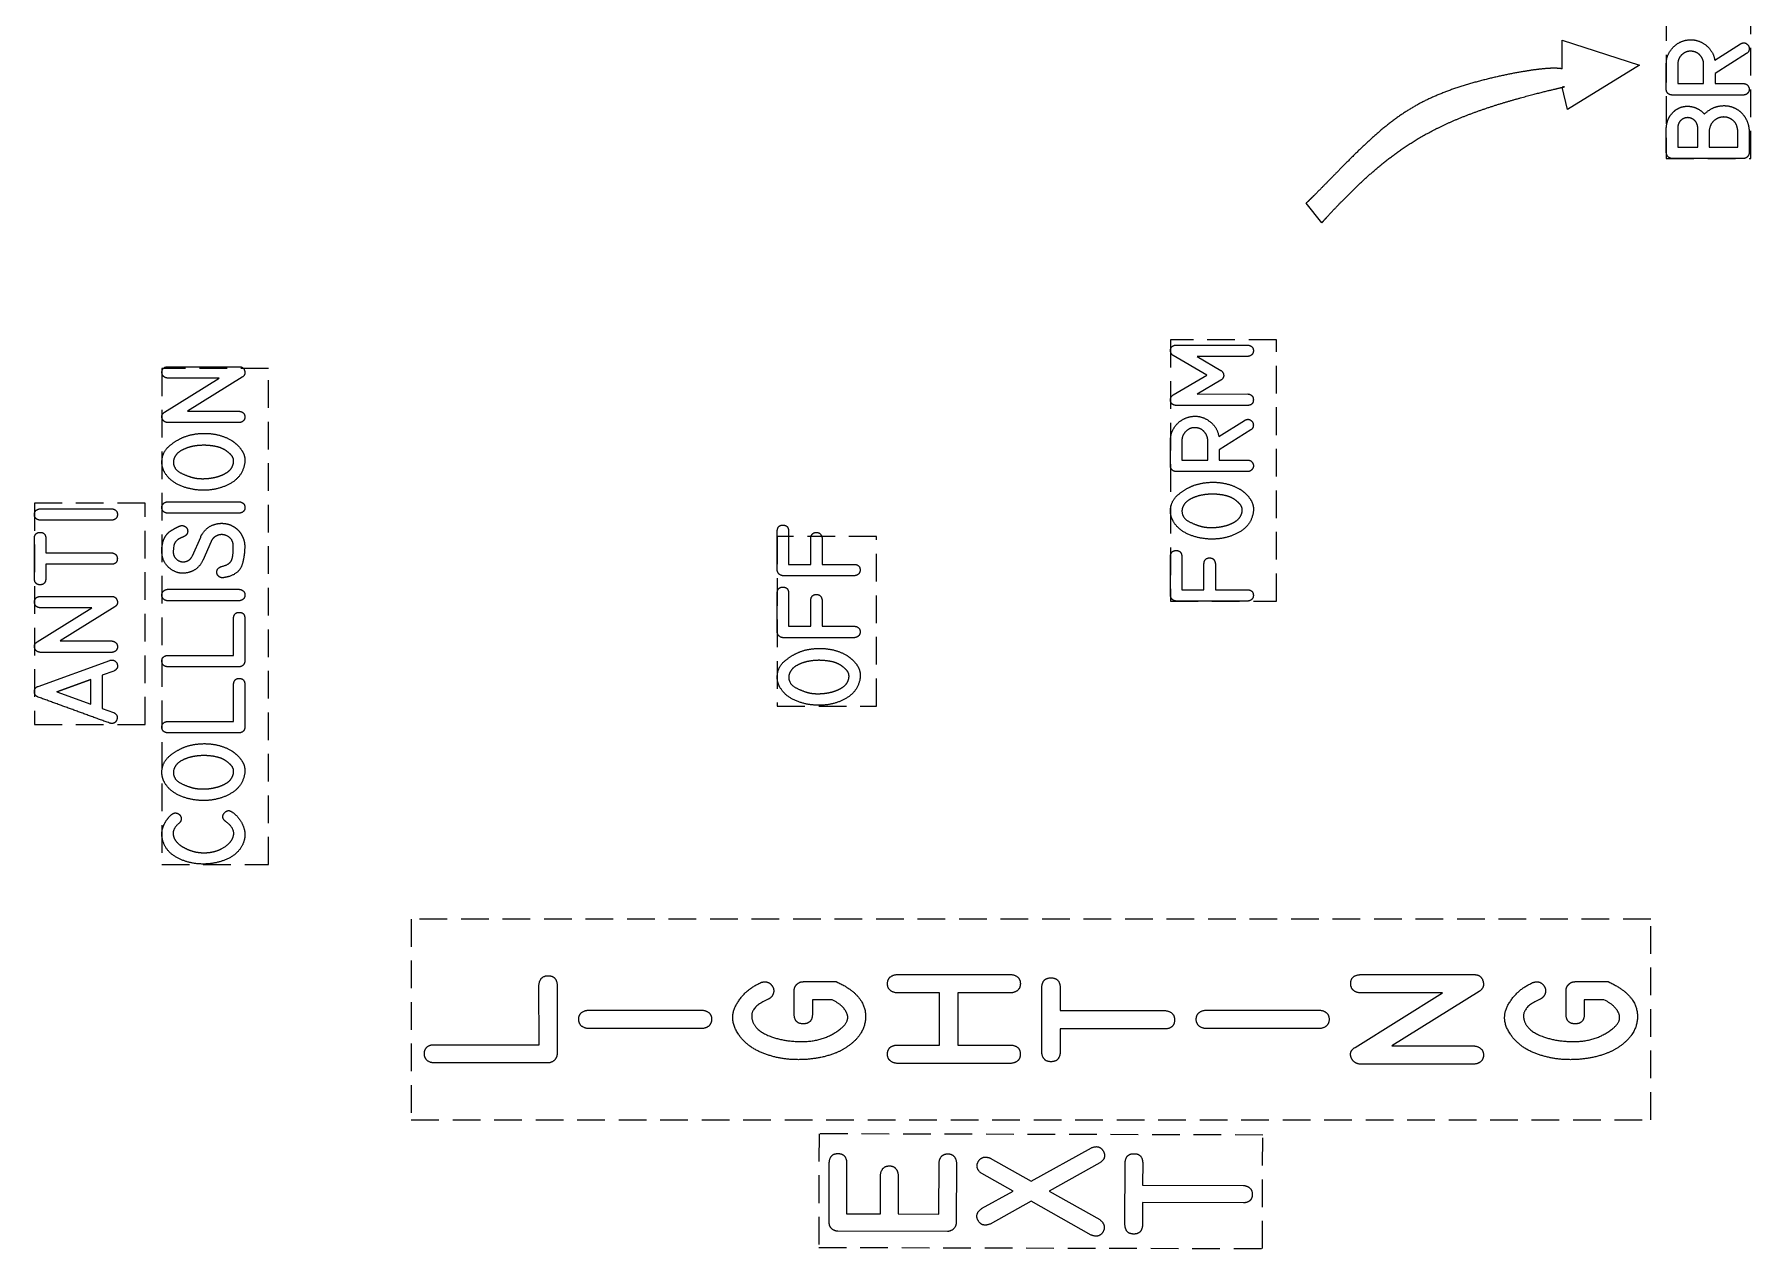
# Model space of a CAD drawing. Header units: millimetres. Extents: x -18.5 to 17.7, y -32.3 to 26.7.
# Drawn here: x -17.81 to 13.21, y -32.28 to -10.34 of the extents above; entities that cross this region are included whole.
import ezdxf

# ---------------------------------------------------------------- set-up
doc = ezdxf.new("R2010")
doc.units = ezdxf.units.MM
doc.linetypes.add('DASHED', pattern=[0.75, 0.5, -0.25])
doc.layers.get('0').update_dxf_attribs({"linetype": 'CONTINUOUS'})

msp = doc.modelspace()

# ---------------------------------------------------------------- linework, layer by layer
at = {"linetype": 'DASHED'}
for p, q in [((11.683, -9.212), (11.683, -12.588)), ((13.208, -12.588), (13.208, -9.212)), ((11.683, -12.588), (13.208, -12.588)), ((4.638, -15.86), (2.721, -15.86)), ((2.721, -15.86), (2.721, -20.581)), ((4.638, -20.581), (4.638, -15.86)), ((-13.578, -16.377), (-15.507, -16.377)), ((-15.507, -16.377), (-15.507, -25.341)), ((-13.578, -25.341), (-13.578, -16.377)), ((-15.811, -18.811), (-17.811, -18.811)), ((-17.811, -18.811), (-17.811, -22.811)), ((-15.811, -22.811), (-15.811, -18.811)), ((-2.59, -19.414), (-4.385, -19.414)), ((-4.385, -19.414), (-4.385, -22.477)), ((-2.59, -22.477), (-2.59, -19.414)), ((2.721, -20.581), (4.638, -20.581)), ((-4.385, -22.477), (-2.59, -22.477)), ((-17.811, -22.811), (-15.811, -22.811)), ((-15.507, -25.341), (-13.578, -25.341)), ((11.402, -26.324), (-11, -26.324)), ((-11, -26.324), (-11, -29.95)), ((11.402, -29.95), (11.402, -26.324)), ((-11, -29.95), (11.402, -29.95)), ((-3.629, -30.203), (-3.634, -32.255)), ((4.39, -30.226), (-3.629, -30.203)), ((4.384, -32.277), (4.39, -30.226)), ((-3.634, -32.255), (4.384, -32.277))]:
    msp.add_line(p, q, dxfattribs=at)
for p, q in [((9.8, -10.969), (9.8, -10.451)), ((9.8, -10.451), (11.2, -10.9)), ((12.558, -10.81), (13.024, -10.516)), ((12.556, -10.796), (12.558, -10.81)), ((13.134, -10.69), (12.564, -11.051)), ((11.2, -10.9), (9.9, -11.7)), ((11.683, -11.338), (11.683, -10.883)), ((11.89, -10.873), (11.89, -11.234)), ((12.358, -11.234), (12.358, -10.883)), ((12.564, -11.051), (12.564, -11.234)), ((9.9, -11.7), (9.8, -11.3)), ((13.079, -11.44), (11.786, -11.44)), ((11.89, -11.234), (12.358, -11.234)), ((12.564, -11.234), (13.079, -11.234)), ((11.683, -12.484), (11.683, -12.029)), ((11.891, -12.029), (11.891, -12.38)), ((12.252, -12.38), (12.252, -12.027)), ((12.458, -12.085), (12.458, -12.38)), ((12.975, -12.38), (12.975, -12.094)), ((13.182, -12.092), (13.182, -12.094)), ((13.182, -12.094), (13.182, -12.484)), ((11.891, -12.38), (12.252, -12.38)), ((12.458, -12.38), (12.975, -12.38)), ((13.081, -12.588), (11.787, -12.588)), ((5.459, -13.746), (5.173, -13.394)), ((2.826, -15.956), (4.118, -15.956)), ((-15.401, -16.347), (-14.108, -16.347)), ((3.377, -16.503), (2.771, -16.147)), ((4.118, -16.162), (3.204, -16.162)), ((3.204, -16.162), (3.634, -16.413)), ((-15.456, -17.168), (-14.468, -16.553)), ((-14.468, -16.553), (-15.401, -16.553)), ((-14.054, -16.536), (-15.04, -17.151)), ((2.771, -16.855), (3.377, -16.503)), ((3.634, -16.591), (3.206, -16.841)), ((4.118, -17.047), (2.826, -17.047)), ((3.206, -16.841), (4.118, -16.84)), ((-14.108, -17.358), (-15.401, -17.358)), ((-15.04, -17.151), (-14.108, -17.151)), ((3.597, -17.61), (4.062, -17.316)), ((2.928, -17.673), (2.928, -18.034)), ((3.594, -17.596), (3.597, -17.61)), ((4.173, -17.49), (3.602, -17.851)), ((2.722, -18.138), (2.722, -17.684)), ((3.397, -18.034), (3.397, -17.684)), ((3.602, -17.851), (3.602, -18.034)), ((4.118, -18.241), (2.824, -18.241)), ((2.928, -18.034), (3.397, -18.034)), ((3.602, -18.034), (4.118, -18.034)), ((-17.706, -18.913), (-16.412, -18.913)), ((-15.402, -18.787), (-14.108, -18.787)), ((-16.412, -19.121), (-17.706, -19.121)), ((-14.108, -18.995), (-15.402, -18.995)), ((-17.81, -20.184), (-17.81, -19.441)), ((-17.604, -19.441), (-17.604, -19.709)), ((-14.954, -19.762), (-14.805, -19.424)), ((-14.805, -19.424), (-14.8, -19.412)), ((-14.8, -19.412), (-14.793, -19.399)), ((-14.793, -19.399), (-14.787, -19.387)), ((-14.617, -19.506), (-14.766, -19.845)), ((-4.385, -20.019), (-4.385, -19.31)), ((-4.179, -19.312), (-4.179, -19.917)), ((-3.779, -19.917), (-3.779, -19.445)), ((-3.573, -19.445), (-3.573, -19.917)), ((-17.604, -19.709), (-16.413, -19.709)), ((-15.506, -19.686), (-15.504, -19.605)), ((-15.299, -19.626), (-15.301, -19.693)), ((-15.291, -19.578), (-15.299, -19.626)), ((-14.962, -19.779), (-14.958, -19.771)), ((-14.958, -19.771), (-14.954, -19.762)), ((-14.766, -19.845), (-14.771, -19.856)), ((2.722, -20.477), (2.722, -19.768)), ((2.927, -19.77), (2.927, -20.375)), ((-16.413, -19.916), (-17.604, -19.916)), ((-17.604, -19.916), (-17.604, -20.184)), ((-14.439, -19.96), (-14.432, -19.957)), ((-2.99, -20.123), (-4.281, -20.123)), ((-4.179, -19.917), (-3.779, -19.917)), ((-3.573, -19.917), (-2.99, -19.917)), ((3.328, -20.375), (3.328, -19.903)), ((3.534, -19.903), (3.534, -20.375)), ((-15.402, -20.368), (-14.108, -20.368)), ((-4.385, -21.138), (-4.385, -20.429)), ((-4.179, -20.431), (-4.179, -21.036)), ((2.927, -20.375), (3.328, -20.375)), ((3.534, -20.375), (4.117, -20.375)), ((-17.76, -21.318), (-16.772, -20.703)), ((-17.705, -20.497), (-16.412, -20.497)), ((-16.772, -20.703), (-17.705, -20.703)), ((-16.358, -20.686), (-17.344, -21.301)), ((-14.108, -20.576), (-15.402, -20.576)), ((-3.779, -21.036), (-3.779, -20.564)), ((-3.573, -20.564), (-3.573, -21.036)), ((4.117, -20.581), (2.826, -20.581)), ((-14.211, -21.563), (-14.211, -20.887)), ((-14.006, -20.888), (-14.006, -21.665)), ((-4.179, -21.036), (-3.779, -21.036)), ((-3.573, -21.036), (-2.99, -21.036)), ((-17.344, -21.301), (-16.412, -21.301)), ((-2.99, -21.242), (-4.281, -21.242)), ((-17.743, -22.121), (-16.449, -21.652)), ((-16.412, -21.508), (-17.705, -21.508)), ((-15.402, -21.563), (-14.211, -21.563)), ((-16.792, -21.996), (-17.407, -22.219)), ((-17.407, -22.219), (-16.792, -21.996)), ((-16.792, -22.443), (-16.792, -21.996)), ((-16.377, -21.846), (-16.586, -21.921)), ((-16.586, -21.921), (-16.586, -22.518)), ((-14.108, -21.769), (-15.402, -21.769)), ((-17.407, -22.219), (-16.792, -22.443)), ((-14.211, -22.756), (-14.211, -22.08)), ((-14.006, -22.081), (-14.006, -22.859)), ((-16.586, -22.518), (-16.382, -22.591)), ((-15.402, -22.756), (-14.211, -22.756)), ((-14.108, -22.963), (-15.402, -22.963)), ((-14.241, -24.388), (-14.232, -24.394)), ((-8.69, -28.593), (-8.691, -27.512)), ((-8.363, -27.513), (-8.363, -28.757)), ((-4.735, -27.498), (-4.717, -27.488)), ((-4.717, -27.488), (-4.7, -27.481)), ((-4.7, -27.481), (-4.683, -27.472)), ((-3.914, -27.455), (-3.32, -27.455)), ((-3.32, -27.455), (-3.29, -27.47)), ((-3.29, -27.47), (-3.271, -27.478)), ((-3.271, -27.478), (-3.254, -27.486)), ((-3.254, -27.486), (-3.236, -27.495)), ((-3.236, -27.495), (-3.218, -27.505)), ((-3.218, -27.505), (-3.201, -27.513)), ((-3.201, -27.513), (-3.183, -27.522)), ((-3.183, -27.522), (-3.166, -27.533)), ((-2.226, -27.325), (-0.156, -27.325)), ((0.397, -28.737), (0.397, -27.549)), ((0.728, -27.549), (0.728, -27.977)), ((6.146, -27.328), (8.215, -27.328)), ((9.215, -27.498), (9.234, -27.488)), ((9.234, -27.488), (9.25, -27.481)), ((9.25, -27.481), (9.268, -27.472)), ((10.036, -27.455), (10.63, -27.455)), ((10.63, -27.455), (10.66, -27.47)), ((10.66, -27.47), (10.679, -27.478)), ((10.679, -27.478), (10.697, -27.486)), ((10.697, -27.486), (10.714, -27.495)), ((10.714, -27.495), (10.732, -27.505)), ((10.732, -27.505), (10.749, -27.513)), ((10.749, -27.513), (10.767, -27.522)), ((10.767, -27.522), (10.784, -27.533)), ((-4.079, -28.053), (-4.079, -27.621)), ((-3.393, -27.785), (-3.75, -27.785)), ((-3.75, -27.785), (-3.75, -28.063)), ((-3.367, -27.798), (-3.393, -27.785)), ((-1.452, -27.658), (-2.226, -27.658)), ((-1.452, -28.601), (-1.452, -27.658)), ((-0.156, -27.658), (-1.12, -27.658)), ((-1.12, -27.658), (-1.12, -28.601)), ((6.058, -28.643), (7.638, -27.659)), ((7.638, -27.659), (6.146, -27.659)), ((8.301, -27.632), (6.724, -28.616)), ((9.871, -28.053), (9.871, -27.621)), ((10.557, -27.785), (10.2, -27.785)), ((10.2, -27.785), (10.2, -28.063)), ((10.583, -27.798), (10.557, -27.785)), ((-7.806, -27.969), (-5.736, -27.969)), ((-4.079, -28.063), (-4.079, -28.053)), ((-4.077, -28.074), (-4.079, -28.063)), ((-3.75, -28.063), (-3.751, -28.074)), ((0.728, -27.977), (2.632, -27.977)), ((3.354, -27.969), (5.425, -27.969)), ((9.871, -28.063), (9.871, -28.053)), ((9.873, -28.074), (9.871, -28.063)), ((10.2, -28.063), (10.199, -28.074)), ((-5.736, -28.302), (-7.806, -28.302)), ((2.632, -28.308), (0.728, -28.308)), ((0.728, -28.308), (0.728, -28.737)), ((5.425, -28.302), (3.354, -28.302)), ((-10.597, -28.593), (-8.69, -28.593)), ((-2.226, -28.601), (-1.452, -28.601)), ((-1.12, -28.601), (-0.156, -28.601)), ((6.724, -28.616), (8.215, -28.616)), ((-8.526, -28.924), (-10.597, -28.924)), ((-0.156, -28.931), (-2.226, -28.931)), ((8.215, -28.946), (6.146, -28.946)), ((-0.534, -30.643), (0.205, -31.058)), ((0.205, -31.058), (1.294, -30.455)), ((-3.447, -31.804), (-3.444, -30.717)), ((-3.131, -30.718), (-3.134, -31.649)), ((-2.52, -31.65), (-2.518, -30.941)), ((-2.199, -30.942), (-2.201, -31.651)), ((-1.463, -31.653), (-1.461, -30.723)), ((-1.145, -30.724), (-1.148, -31.81)), ((-0.12, -31.24), (-0.69, -30.92)), ((1.445, -30.73), (0.528, -31.242)), ((1.9, -31.856), (1.903, -30.717)), ((2.22, -30.718), (2.219, -31.129)), ((-0.692, -31.555), (-0.12, -31.24)), ((0.528, -31.242), (1.443, -31.753)), ((2.219, -31.129), (4.044, -31.134)), ((0.204, -31.421), (-0.539, -31.833)), ((1.289, -32.031), (0.204, -31.421)), ((2.218, -31.445), (2.217, -31.857)), ((4.043, -31.451), (2.218, -31.445)), ((-3.134, -31.649), (-2.52, -31.65)), ((-2.201, -31.651), (-1.463, -31.653)), ((-1.308, -31.969), (-3.291, -31.964))]:
    msp.add_line(p, q)
for points, degree in [([(11.788, -10.599), (11.892, -10.478), (12.052, -10.448)], 2), ([(12.052, -10.448), (12.224, -10.418), (12.374, -10.521)], 2), ([(12.374, -10.521), (12.524, -10.625), (12.556, -10.796)], 2), ([(13.024, -10.516), (13.106, -10.469), (13.163, -10.542)], 2), ([(13.163, -10.542), (13.188, -10.577), (13.18, -10.623)], 2), ([(11.683, -10.883), (11.683, -10.719), (11.788, -10.599)], 2), ([(11.99, -10.691), (11.899, -10.757), (11.89, -10.873)], 2), ([(12.194, -10.66), (12.081, -10.626), (11.99, -10.691)], 2), ([(12.313, -10.745), (12.267, -10.682), (12.194, -10.66)], 2), ([(12.358, -10.883), (12.358, -10.809), (12.313, -10.745)], 2), ([(13.18, -10.623), (13.171, -10.669), (13.134, -10.69)], 2), ([(9.8, -10.969), (9.785, -10.965), (9.751, -10.96), (9.69, -10.955), (9.589, -10.955), (9.431, -10.968), (9.241, -10.992), (9.024, -11.028), (8.785, -11.074), (8.531, -11.13), (8.271, -11.196), (8.013, -11.27), (7.763, -11.354), (7.525, -11.447), (7.299, -11.551), (7.084, -11.669), (6.878, -11.802), (6.677, -11.95), (6.48, -12.112), (6.288, -12.285), (6.101, -12.463), (5.923, -12.64), (5.756, -12.809), (5.603, -12.966), (5.467, -13.104), (5.349, -13.224), (5.27, -13.302), (5.218, -13.352), (5.187, -13.381), (5.173, -13.394)], 5), ([(5.459, -13.746), (5.494, -13.707), (5.563, -13.63), (5.67, -13.514), (5.815, -13.362), (6.002, -13.174), (6.196, -12.989), (6.398, -12.808), (6.612, -12.63), (6.84, -12.457), (7.087, -12.291), (7.357, -12.132), (7.651, -11.983), (7.968, -11.845), (8.303, -11.719), (8.643, -11.607), (8.972, -11.511), (9.271, -11.43), (9.523, -11.367), (9.712, -11.322), (9.827, -11.295), (9.856, -11.288), (9.842, -11.291), (9.817, -11.296), (9.8, -11.3)], 5), ([(11.713, -11.411), (11.683, -11.381), (11.683, -11.338)], 2), ([(11.786, -11.44), (11.743, -11.44), (11.713, -11.411)], 2), ([(13.079, -11.234), (13.143, -11.234), (13.171, -11.292)], 2), ([(13.16, -11.4), (13.13, -11.44), (13.079, -11.44)], 2), ([(13.171, -11.292), (13.199, -11.35), (13.16, -11.4)], 2), ([(11.767, -11.795), (11.84, -11.7), (11.942, -11.664)], 2), ([(11.942, -11.664), (12.044, -11.627), (12.159, -11.654)], 2), ([(12.159, -11.654), (12.275, -11.68), (12.371, -11.783)], 2), ([(12.371, -11.783), (12.49, -11.67), (12.628, -11.642)], 2), ([(12.628, -11.642), (12.765, -11.615), (12.885, -11.66)], 2), ([(12.885, -11.66), (13.005, -11.705), (13.088, -11.816)], 2), ([(11.683, -12.029), (11.695, -11.89), (11.767, -11.795)], 2), ([(11.949, -11.895), (11.896, -11.94), (11.891, -12.029)], 2), ([(12.066, -11.849), (12.002, -11.85), (11.949, -11.895)], 2), ([(12.186, -11.892), (12.13, -11.847), (12.066, -11.849)], 2), ([(12.252, -12.027), (12.242, -11.936), (12.186, -11.892)], 2), ([(12.555, -11.896), (12.475, -11.957), (12.458, -12.085)], 2), ([(12.727, -11.837), (12.636, -11.834), (12.555, -11.896)], 2), ([(12.895, -11.905), (12.819, -11.839), (12.727, -11.837)], 2), ([(12.975, -12.094), (12.97, -11.97), (12.895, -11.905)], 2), ([(13.088, -11.816), (13.171, -11.927), (13.182, -12.092)], 2), ([(11.787, -12.588), (11.696, -12.575), (11.683, -12.484)], 2), ([(13.182, -12.484), (13.17, -12.574), (13.081, -12.588)], 2), ([(2.771, -16.147), (2.709, -16.096), (2.725, -16.029)], 2), ([(2.725, -16.029), (2.742, -15.962), (2.826, -15.956)], 2), ([(4.118, -15.956), (4.221, -15.972), (4.221, -16.059)], 2), ([(4.221, -16.059), (4.22, -16.147), (4.118, -16.162)], 2), ([(-15.505, -16.447), (-15.503, -16.354), (-15.401, -16.347)], 2), ([(-14.108, -16.347), (-14.031, -16.347), (-14.01, -16.421)], 2), ([(-14.01, -16.421), (-13.99, -16.496), (-14.054, -16.536)], 2), ([(3.634, -16.413), (3.682, -16.454), (3.684, -16.503)], 2), ([(-15.401, -16.553), (-15.506, -16.539), (-15.505, -16.447)], 2), ([(3.684, -16.503), (3.687, -16.552), (3.634, -16.591)], 2), ([(2.725, -16.973), (2.709, -16.905), (2.771, -16.855)], 2), ([(2.826, -17.047), (2.741, -17.042), (2.725, -16.973)], 2), ([(4.118, -16.84), (4.22, -16.852), (4.22, -16.946)], 2), ([(4.22, -16.946), (4.22, -17.04), (4.118, -17.047)], 2), ([(-15.501, -17.28), (-15.525, -17.213), (-15.456, -17.168)], 2), ([(-15.401, -17.358), (-15.477, -17.347), (-15.501, -17.28)], 2), ([(-14.108, -17.151), (-14.006, -17.168), (-14.006, -17.255)], 2), ([(-14.006, -17.255), (-14.006, -17.342), (-14.108, -17.358)], 2), ([(2.826, -17.399), (2.93, -17.278), (3.091, -17.249)], 2), ([(3.091, -17.249), (3.263, -17.218), (3.412, -17.322)], 2), ([(3.412, -17.322), (3.562, -17.425), (3.594, -17.596)], 2), ([(4.062, -17.316), (4.145, -17.269), (4.201, -17.342)], 2), ([(4.201, -17.342), (4.226, -17.378), (4.218, -17.423)], 2), ([(-15.371, -17.779), (-15.235, -17.665), (-15.075, -17.605)], 2), ([(-15.075, -17.605), (-14.872, -17.538), (-14.654, -17.554)], 2), ([(-14.654, -17.554), (-14.436, -17.571), (-14.256, -17.674)], 2), ([(-14.256, -17.674), (-14.144, -17.739), (-14.066, -17.852)], 2), ([(2.722, -17.684), (2.722, -17.52), (2.826, -17.399)], 2), ([(3.029, -17.492), (2.938, -17.558), (2.928, -17.673)], 2), ([(3.233, -17.46), (3.12, -17.426), (3.029, -17.492)], 2), ([(3.351, -17.546), (3.306, -17.482), (3.233, -17.46)], 2), ([(3.397, -17.684), (3.397, -17.609), (3.351, -17.546)], 2), ([(4.218, -17.423), (4.21, -17.469), (4.173, -17.49)], 2), ([(-15.506, -18.073), (-15.506, -17.893), (-15.371, -17.779)], 2), ([(-15.155, -17.861), (-15.264, -17.922), (-15.294, -18.034)], 2), ([(-14.909, -17.779), (-15.045, -17.8), (-15.155, -17.861)], 2), ([(-14.635, -17.773), (-14.772, -17.758), (-14.909, -17.779)], 2), ([(-14.414, -17.826), (-14.498, -17.787), (-14.635, -17.773)], 2), ([(-14.259, -17.938), (-14.332, -17.864), (-14.414, -17.826)], 2), ([(-14.219, -18.115), (-14.186, -18.012), (-14.259, -17.938)], 2), ([(-14.066, -17.852), (-13.987, -17.965), (-14.011, -18.101)], 2), ([(-15.457, -18.254), (-15.506, -18.168), (-15.506, -18.073)], 2), ([(-15.131, -18.512), (-15.355, -18.431), (-15.457, -18.254)], 2), ([(-15.294, -18.034), (-15.298, -18.048), (-15.298, -18.067)], 2), ([(-15.298, -18.067), (-15.298, -18.202), (-15.154, -18.271)], 2), ([(-15.154, -18.271), (-15.009, -18.34), (-14.906, -18.359)], 2), ([(-14.516, -18.338), (-14.412, -18.311), (-14.329, -18.257)], 2), ([(-14.329, -18.257), (-14.246, -18.203), (-14.219, -18.115)], 2), ([(-14.011, -18.101), (-14.05, -18.323), (-14.242, -18.441)], 2), ([(2.752, -18.211), (2.722, -18.181), (2.722, -18.138)], 2), ([(2.824, -18.241), (2.782, -18.241), (2.752, -18.211)], 2), ([(4.118, -18.034), (4.181, -18.034), (4.21, -18.092)], 2), ([(4.199, -18.2), (4.169, -18.241), (4.118, -18.241)], 2), ([(4.21, -18.092), (4.238, -18.15), (4.199, -18.2)], 2), ([(-14.671, -18.576), (-14.907, -18.593), (-15.131, -18.512)], 2), ([(-14.906, -18.359), (-14.831, -18.373), (-14.725, -18.369)], 2), ([(-14.725, -18.369), (-14.619, -18.365), (-14.516, -18.338)], 2), ([(-14.242, -18.441), (-14.435, -18.558), (-14.671, -18.576)], 2), ([(2.858, -18.662), (2.993, -18.547), (3.153, -18.488)], 2), ([(3.153, -18.488), (3.356, -18.421), (3.574, -18.437)], 2), ([(3.574, -18.437), (3.792, -18.454), (3.972, -18.557)], 2), ([(3.972, -18.557), (4.084, -18.622), (4.162, -18.735)], 2), ([(-17.81, -19.018), (-17.81, -18.929), (-17.706, -18.913)], 2), ([(-16.412, -18.913), (-16.309, -18.929), (-16.309, -19.018)], 2), ([(-15.506, -18.891), (-15.506, -18.803), (-15.402, -18.787)], 2), ([(-15.402, -18.995), (-15.506, -18.979), (-15.506, -18.891)], 2), ([(-14.108, -18.787), (-14.005, -18.803), (-14.005, -18.891)], 2), ([(-14.005, -18.891), (-14.006, -18.979), (-14.108, -18.995)], 2), ([(2.722, -18.956), (2.722, -18.776), (2.858, -18.662)], 2), ([(2.934, -18.916), (2.93, -18.931), (2.93, -18.95)], 2), ([(3.073, -18.744), (2.964, -18.804), (2.934, -18.916)], 2), ([(3.319, -18.662), (3.183, -18.683), (3.073, -18.744)], 2), ([(3.593, -18.655), (3.456, -18.641), (3.319, -18.662)], 2), ([(3.814, -18.708), (3.73, -18.67), (3.593, -18.655)], 2), ([(3.969, -18.821), (3.896, -18.746), (3.814, -18.708)], 2), ([(4.009, -18.998), (4.042, -18.895), (3.969, -18.821)], 2), ([(4.162, -18.735), (4.241, -18.848), (4.217, -18.984)], 2), ([(-17.706, -19.121), (-17.809, -19.106), (-17.81, -19.018)], 2), ([(-16.309, -19.018), (-16.309, -19.106), (-16.412, -19.121)], 2), ([(-15.348, -19.314), (-15.272, -19.265), (-15.184, -19.225)], 2), ([(-15.184, -19.225), (-15.176, -19.222), (-15.165, -19.219)], 2), ([(-15.165, -19.219), (-15.129, -19.211), (-15.1, -19.226)], 2), ([(-15.1, -19.226), (-15.082, -19.235), (-15.072, -19.244)], 2), ([(-14.773, -19.364), (-14.678, -19.219), (-14.509, -19.184)], 2), ([(-14.509, -19.184), (-14.443, -19.171), (-14.374, -19.179)], 2), ([(-14.374, -19.179), (-14.274, -19.19), (-14.19, -19.248)], 2), ([(-4.385, -19.31), (-4.377, -19.208), (-4.281, -19.208)], 2), ([(-4.281, -19.208), (-4.186, -19.208), (-4.179, -19.312)], 2), ([(2.771, -19.137), (2.722, -19.05), (2.722, -18.956)], 2), ([(3.097, -19.395), (2.873, -19.314), (2.771, -19.137)], 2), ([(2.93, -18.95), (2.93, -19.085), (3.075, -19.154)], 2), ([(3.075, -19.154), (3.22, -19.223), (3.322, -19.241)], 2), ([(3.503, -19.252), (3.609, -19.248), (3.713, -19.221)], 2), ([(3.713, -19.221), (3.816, -19.194), (3.899, -19.14)], 2), ([(3.899, -19.14), (3.982, -19.085), (4.009, -18.998)], 2), ([(4.217, -18.984), (4.179, -19.205), (3.986, -19.323)], 2), ([(-17.81, -19.441), (-17.802, -19.34), (-17.707, -19.34)], 2), ([(-17.707, -19.34), (-17.611, -19.339), (-17.604, -19.441)], 2), ([(-15.504, -19.605), (-15.497, -19.566), (-15.49, -19.529)], 2), ([(-15.49, -19.529), (-15.483, -19.493), (-15.466, -19.455)], 2), ([(-15.466, -19.455), (-15.423, -19.363), (-15.348, -19.314)], 2), ([(-15.262, -19.514), (-15.274, -19.53), (-15.279, -19.545)], 2), ([(-15.188, -19.453), (-15.233, -19.475), (-15.262, -19.514)], 2), ([(-15.102, -19.413), (-15.144, -19.432), (-15.188, -19.453)], 2), ([(-15.043, -19.343), (-15.053, -19.389), (-15.102, -19.413)], 2), ([(-15.072, -19.244), (-15.063, -19.254), (-15.059, -19.26)], 2), ([(-15.059, -19.26), (-15.032, -19.298), (-15.043, -19.343)], 2), ([(-14.787, -19.387), (-14.783, -19.382), (-14.78, -19.376)], 2), ([(-14.78, -19.376), (-14.777, -19.37), (-14.773, -19.364)], 2), ([(-14.583, -19.451), (-14.601, -19.472), (-14.617, -19.506)], 2), ([(-14.475, -19.387), (-14.539, -19.403), (-14.583, -19.451)], 2), ([(-14.35, -19.394), (-14.41, -19.371), (-14.475, -19.387)], 2), ([(-14.215, -19.591), (-14.215, -19.448), (-14.35, -19.394)], 2), ([(-14.19, -19.248), (-14.105, -19.307), (-14.059, -19.394)], 2), ([(-14.059, -19.394), (-14.009, -19.489), (-14.009, -19.59)], 2), ([(-3.779, -19.445), (-3.771, -19.344), (-3.68, -19.342)], 2), ([(-3.68, -19.342), (-3.588, -19.341), (-3.573, -19.445)], 2), ([(3.557, -19.458), (3.321, -19.476), (3.097, -19.395)], 2), ([(3.322, -19.241), (3.397, -19.255), (3.503, -19.252)], 2), ([(3.986, -19.323), (3.793, -19.441), (3.557, -19.458)], 2), ([(-16.413, -19.709), (-16.309, -19.726), (-16.311, -19.817)], 2), ([(-16.311, -19.817), (-16.312, -19.908), (-16.413, -19.916)], 2), ([(-15.357, -19.994), (-15.506, -19.877), (-15.506, -19.686)], 2), ([(-15.301, -19.693), (-15.3, -19.791), (-15.216, -19.843)], 2), ([(-15.279, -19.545), (-15.285, -19.56), (-15.291, -19.578)], 2), ([(-15.216, -19.843), (-15.163, -19.878), (-15.097, -19.87)], 2), ([(-15.097, -19.87), (-15.016, -19.859), (-14.971, -19.793)], 2), ([(-14.971, -19.793), (-14.969, -19.791), (-14.966, -19.787)], 2), ([(-14.966, -19.787), (-14.964, -19.783), (-14.962, -19.779)], 2), ([(-14.432, -19.957), (-14.274, -19.922), (-14.243, -19.835)], 2), ([(-14.243, -19.835), (-14.212, -19.747), (-14.215, -19.591)], 2), ([(-14.009, -19.59), (-14.009, -19.76), (-14.053, -19.914)], 2), ([(2.722, -19.768), (2.73, -19.667), (2.825, -19.667)], 2), ([(2.825, -19.667), (2.921, -19.667), (2.927, -19.77)], 2), ([(3.328, -19.903), (3.335, -19.802), (3.427, -19.801)], 2), ([(3.427, -19.801), (3.518, -19.799), (3.534, -19.903)], 2), ([(-15.021, -20.063), (-15.208, -20.112), (-15.357, -19.994)], 2), ([(-14.771, -19.856), (-14.859, -20.023), (-15.021, -20.063)], 2), ([(-14.48, -20.132), (-14.52, -20.095), (-14.511, -20.04)], 2), ([(-14.511, -20.04), (-14.499, -19.982), (-14.439, -19.96)], 2), ([(-14.387, -20.158), (-14.44, -20.169), (-14.48, -20.132)], 2), ([(-14.336, -20.148), (-14.361, -20.152), (-14.387, -20.158)], 2), ([(-14.286, -20.135), (-14.31, -20.143), (-14.336, -20.148)], 2), ([(-14.053, -19.914), (-14.096, -20.069), (-14.286, -20.135)], 2), ([(-4.281, -20.123), (-4.378, -20.109), (-4.385, -20.019)], 2), ([(-2.99, -19.917), (-2.889, -19.924), (-2.887, -20.016)], 2), ([(-2.887, -20.016), (-2.886, -20.108), (-2.99, -20.123)], 2), ([(-17.707, -20.286), (-17.801, -20.286), (-17.81, -20.184)], 2), ([(-17.604, -20.184), (-17.612, -20.287), (-17.707, -20.286)], 2), ([(-15.506, -20.472), (-15.506, -20.384), (-15.402, -20.368)], 2), ([(-15.402, -20.576), (-15.506, -20.561), (-15.506, -20.472)], 2), ([(-14.108, -20.368), (-14.005, -20.384), (-14.005, -20.472)], 2), ([(-14.005, -20.472), (-14.006, -20.561), (-14.108, -20.576)], 2), ([(-4.385, -20.429), (-4.377, -20.328), (-4.281, -20.328)], 2), ([(-4.281, -20.328), (-4.186, -20.328), (-4.179, -20.431)], 2), ([(-3.779, -20.564), (-3.771, -20.463), (-3.68, -20.462)], 2), ([(-3.68, -20.462), (-3.588, -20.46), (-3.573, -20.564)], 2), ([(4.117, -20.375), (4.218, -20.383), (4.22, -20.475)], 2), ([(-17.808, -20.597), (-17.807, -20.504), (-17.705, -20.497)], 2), ([(-17.705, -20.703), (-17.809, -20.689), (-17.808, -20.597)], 2), ([(-16.412, -20.497), (-16.335, -20.497), (-16.314, -20.571)], 2), ([(-16.314, -20.571), (-16.293, -20.645), (-16.358, -20.686)], 2), ([(2.826, -20.581), (2.729, -20.568), (2.722, -20.477)], 2), ([(4.22, -20.475), (4.221, -20.566), (4.117, -20.581)], 2), ([(-14.211, -20.887), (-14.2, -20.783), (-14.106, -20.784)], 2), ([(-14.106, -20.784), (-14.013, -20.785), (-14.006, -20.888)], 2), ([(-2.99, -21.036), (-2.889, -21.044), (-2.887, -21.135)], 2), ([(-17.805, -21.43), (-17.829, -21.363), (-17.76, -21.318)], 2), ([(-16.412, -21.301), (-16.309, -21.317), (-16.309, -21.405)], 2), ([(-4.281, -21.242), (-4.378, -21.229), (-4.385, -21.138)], 2), ([(-2.887, -21.135), (-2.886, -21.227), (-2.99, -21.242)], 2), ([(-17.705, -21.508), (-17.781, -21.497), (-17.805, -21.43)], 2), ([(-16.449, -21.652), (-16.345, -21.63), (-16.315, -21.715)], 2), ([(-16.309, -21.405), (-16.309, -21.492), (-16.412, -21.508)], 2), ([(-15.506, -21.662), (-15.504, -21.571), (-15.402, -21.563)], 2), ([(-15.402, -21.769), (-15.508, -21.754), (-15.506, -21.662)], 2), ([(-14.006, -21.665), (-14.012, -21.755), (-14.108, -21.769)], 2), ([(-4.385, -21.957), (-4.385, -21.777), (-4.249, -21.663)], 2), ([(-4.249, -21.663), (-4.113, -21.549), (-3.954, -21.489)], 2), ([(-3.787, -21.663), (-3.924, -21.684), (-4.033, -21.745)], 2), ([(-3.954, -21.489), (-3.751, -21.422), (-3.533, -21.439)], 2), ([(-3.514, -21.657), (-3.651, -21.642), (-3.787, -21.663)], 2), ([(-3.533, -21.439), (-3.315, -21.455), (-3.135, -21.558)], 2), ([(-3.293, -21.71), (-3.377, -21.671), (-3.514, -21.657)], 2), ([(-3.138, -21.822), (-3.211, -21.748), (-3.293, -21.71)], 2), ([(-3.135, -21.558), (-3.023, -21.623), (-2.944, -21.736)], 2), ([(-16.315, -21.715), (-16.285, -21.8), (-16.377, -21.846)], 2), ([(-14.211, -22.08), (-14.2, -21.976), (-14.106, -21.978)], 2), ([(-14.106, -21.978), (-14.013, -21.979), (-14.006, -22.081)], 2), ([(-4.335, -22.138), (-4.385, -22.052), (-4.385, -21.957)], 2), ([(-4.173, -21.918), (-4.177, -21.932), (-4.177, -21.951)], 2), ([(-4.177, -21.951), (-4.177, -22.086), (-4.032, -22.155)], 2), ([(-4.033, -21.745), (-4.143, -21.806), (-4.173, -21.918)], 2), ([(-3.207, -22.141), (-3.124, -22.087), (-3.097, -21.999)], 2), ([(-3.097, -21.999), (-3.065, -21.896), (-3.138, -21.822)], 2), ([(-2.889, -21.985), (-2.928, -22.207), (-3.121, -22.325)], 2), ([(-2.944, -21.736), (-2.866, -21.849), (-2.889, -21.985)], 2), ([(-17.81, -22.218), (-17.811, -22.146), (-17.743, -22.121)], 2), ([(-17.743, -22.314), (-17.809, -22.29), (-17.81, -22.218)], 2), ([(-17.097, -22.549), (-17.42, -22.432), (-17.743, -22.314)], 2), ([(-4.009, -22.396), (-4.233, -22.315), (-4.335, -22.138)], 2), ([(-4.032, -22.155), (-3.887, -22.224), (-3.785, -22.243)], 2), ([(-3.785, -22.243), (-3.71, -22.257), (-3.604, -22.253)], 2), ([(-3.604, -22.253), (-3.498, -22.249), (-3.394, -22.222)], 2), ([(-3.121, -22.325), (-3.313, -22.443), (-3.549, -22.46)], 2), ([(-3.394, -22.222), (-3.291, -22.195), (-3.207, -22.141)], 2), ([(-16.452, -22.784), (-16.775, -22.667), (-17.097, -22.549)], 2), ([(-16.382, -22.591), (-16.29, -22.638), (-16.321, -22.724)], 2), ([(-3.549, -22.46), (-3.785, -22.477), (-4.009, -22.396)], 2), ([(-16.321, -22.724), (-16.353, -22.811), (-16.452, -22.784)], 2), ([(-15.506, -22.856), (-15.504, -22.764), (-15.402, -22.756)], 2), ([(-15.402, -22.963), (-15.508, -22.947), (-15.506, -22.856)], 2), ([(-14.006, -22.859), (-14.012, -22.949), (-14.108, -22.963)], 2), ([(-15.371, -23.383), (-15.235, -23.269), (-15.075, -23.21)], 2), ([(-15.075, -23.21), (-14.872, -23.143), (-14.654, -23.159)], 2), ([(-14.654, -23.159), (-14.436, -23.176), (-14.256, -23.279)], 2), ([(-15.506, -23.678), (-15.506, -23.498), (-15.371, -23.383)], 2), ([(-15.155, -23.465), (-15.264, -23.526), (-15.294, -23.638)], 2), ([(-14.909, -23.384), (-15.045, -23.405), (-15.155, -23.465)], 2), ([(-14.635, -23.377), (-14.772, -23.363), (-14.909, -23.384)], 2), ([(-14.414, -23.43), (-14.498, -23.392), (-14.635, -23.377)], 2), ([(-14.259, -23.543), (-14.332, -23.468), (-14.414, -23.43)], 2), ([(-14.219, -23.72), (-14.186, -23.617), (-14.259, -23.543)], 2), ([(-14.256, -23.279), (-14.144, -23.344), (-14.066, -23.457)], 2), ([(-14.066, -23.457), (-13.987, -23.569), (-14.011, -23.706)], 2), ([(-15.457, -23.859), (-15.506, -23.772), (-15.506, -23.678)], 2), ([(-15.131, -24.117), (-15.355, -24.036), (-15.457, -23.859)], 2), ([(-15.294, -23.638), (-15.298, -23.653), (-15.298, -23.672)], 2), ([(-15.298, -23.672), (-15.298, -23.807), (-15.154, -23.876)], 2), ([(-15.154, -23.876), (-15.009, -23.945), (-14.906, -23.963)], 2), ([(-14.516, -23.943), (-14.412, -23.916), (-14.329, -23.862)], 2), ([(-14.329, -23.862), (-14.246, -23.807), (-14.219, -23.72)], 2), ([(-14.011, -23.706), (-14.05, -23.927), (-14.242, -24.045)], 2), ([(-14.671, -24.18), (-14.907, -24.198), (-15.131, -24.117)], 2), ([(-14.906, -23.963), (-14.831, -23.977), (-14.725, -23.974)], 2), ([(-14.725, -23.974), (-14.619, -23.97), (-14.516, -23.943)], 2), ([(-14.242, -24.045), (-14.435, -24.163), (-14.671, -24.18)], 2), ([(-15.473, -24.633), (-15.421, -24.511), (-15.326, -24.433)], 2), ([(-15.326, -24.433), (-15.326, -24.432), (-15.321, -24.429)], 2), ([(-15.321, -24.429), (-15.277, -24.395), (-15.225, -24.415)], 2), ([(-15.225, -24.415), (-15.173, -24.435), (-15.159, -24.487)], 2), ([(-15.159, -24.487), (-15.145, -24.544), (-15.193, -24.591)], 2), ([(-14.362, -24.556), (-14.438, -24.487), (-14.378, -24.41)], 2), ([(-14.378, -24.41), (-14.318, -24.334), (-14.241, -24.388)], 2), ([(-14.232, -24.394), (-14.229, -24.397), (-14.227, -24.398)], 2), ([(-14.227, -24.398), (-14.225, -24.4), (-14.222, -24.401)], 2), ([(-14.222, -24.401), (-14.087, -24.501), (-14.029, -24.664)], 2), ([(-15.497, -24.878), (-15.525, -24.755), (-15.473, -24.633)], 2), ([(-15.193, -24.591), (-15.307, -24.689), (-15.303, -24.78)], 2), ([(-15.303, -24.78), (-15.298, -24.871), (-15.228, -24.943)], 2), ([(-14.343, -24.569), (-14.35, -24.564), (-14.362, -24.556)], 2), ([(-14.215, -24.83), (-14.173, -24.697), (-14.343, -24.569)], 2), ([(-14.029, -24.664), (-13.972, -24.827), (-14.05, -24.985)], 2), ([(-15.249, -25.205), (-15.447, -25.092), (-15.497, -24.878)], 2), ([(-15.228, -24.943), (-15.158, -25.015), (-15.048, -25.062)], 2), ([(-15.048, -25.062), (-14.938, -25.11), (-14.842, -25.121)], 2), ([(-14.842, -25.121), (-14.736, -25.134), (-14.628, -25.118)], 2), ([(-14.628, -25.118), (-14.52, -25.102), (-14.424, -25.052)], 2), ([(-14.424, -25.052), (-14.257, -24.964), (-14.215, -24.83)], 2), ([(-14.05, -24.985), (-14.142, -25.169), (-14.361, -25.255)], 2), ([(-14.816, -25.329), (-15.052, -25.317), (-15.249, -25.205)], 2), ([(-14.361, -25.255), (-14.58, -25.341), (-14.816, -25.329)], 2), ([(-8.691, -27.512), (-8.672, -27.346), (-8.523, -27.348)], 2), ([(-8.523, -27.348), (-8.373, -27.349), (-8.363, -27.513)], 2), ([(-5.128, -27.879), (-4.988, -27.624), (-4.735, -27.498)], 2), ([(-4.683, -27.472), (-4.571, -27.432), (-4.501, -27.502)], 2), ([(-4.501, -27.502), (-4.434, -27.57), (-4.451, -27.65)], 2), ([(-4.079, -27.621), (-4.079, -27.553), (-4.031, -27.504)], 2), ([(-4.031, -27.504), (-3.982, -27.455), (-3.914, -27.455)], 2), ([(-3.166, -27.533), (-2.779, -27.76), (-2.788, -28.097)], 2), ([(-2.392, -27.492), (-2.393, -27.351), (-2.226, -27.325)], 2), ([(-2.226, -27.658), (-2.392, -27.634), (-2.392, -27.492)], 2), ([(-0.156, -27.325), (0.01, -27.351), (0.009, -27.492)], 2), ([(0.009, -27.492), (0.008, -27.634), (-0.156, -27.658)], 2), ([(0.397, -27.549), (0.41, -27.387), (0.563, -27.386)], 2), ([(0.563, -27.386), (0.716, -27.386), (0.728, -27.549)], 2), ([(5.98, -27.488), (5.982, -27.34), (6.146, -27.328)], 2), ([(6.146, -27.659), (5.979, -27.636), (5.98, -27.488)], 2), ([(8.215, -27.328), (8.338, -27.328), (8.371, -27.447)], 2), ([(8.371, -27.447), (8.404, -27.566), (8.301, -27.632)], 2), ([(8.822, -27.879), (8.962, -27.624), (9.215, -27.498)], 2), ([(9.268, -27.472), (9.379, -27.432), (9.449, -27.502)], 2), ([(9.449, -27.502), (9.516, -27.57), (9.499, -27.65)], 2), ([(9.871, -27.621), (9.871, -27.553), (9.919, -27.504)], 2), ([(9.919, -27.504), (9.968, -27.455), (10.036, -27.455)], 2), ([(10.784, -27.533), (11.171, -27.76), (11.162, -28.097)], 2), ([(-5.086, -28.404), (-5.268, -28.135), (-5.128, -27.879)], 2), ([(-4.546, -27.773), (-4.885, -27.91), (-4.842, -28.126)], 2), ([(-4.451, -27.65), (-4.468, -27.73), (-4.546, -27.773)], 2), ([(-3.127, -28.025), (-3.192, -27.881), (-3.367, -27.798)], 2), ([(8.865, -28.404), (8.682, -28.135), (8.822, -27.879)], 2), ([(9.405, -27.773), (9.065, -27.91), (9.108, -28.126)], 2), ([(9.499, -27.65), (9.482, -27.73), (9.405, -27.773)], 2), ([(10.823, -28.025), (10.759, -27.881), (10.583, -27.798)], 2), ([(-7.972, -28.136), (-7.973, -27.995), (-7.806, -27.969)], 2), ([(-7.806, -28.302), (-7.972, -28.277), (-7.972, -28.136)], 2), ([(-5.736, -27.969), (-5.57, -27.995), (-5.571, -28.136)], 2), ([(-5.571, -28.136), (-5.572, -28.277), (-5.736, -28.302)], 2), ([(-4.842, -28.126), (-4.799, -28.342), (-4.488, -28.45)], 2), ([(-3.914, -28.217), (-4.059, -28.217), (-4.077, -28.074)], 2), ([(-3.751, -28.074), (-3.769, -28.217), (-3.914, -28.217)], 2), ([(-3.242, -28.308), (-3.063, -28.169), (-3.127, -28.025)], 2), ([(-2.788, -28.097), (-2.797, -28.435), (-3.169, -28.664)], 2), ([(2.632, -27.977), (2.799, -28.004), (2.796, -28.15)], 2), ([(2.796, -28.15), (2.794, -28.296), (2.632, -28.308)], 2), ([(3.188, -28.136), (3.187, -27.995), (3.354, -27.969)], 2), ([(3.354, -28.302), (3.189, -28.277), (3.188, -28.136)], 2), ([(5.425, -27.969), (5.59, -27.995), (5.589, -28.136)], 2), ([(5.589, -28.136), (5.589, -28.277), (5.425, -28.302)], 2), ([(9.108, -28.126), (9.152, -28.342), (9.462, -28.45)], 2), ([(10.036, -28.217), (9.891, -28.217), (9.873, -28.074)], 2), ([(10.199, -28.074), (10.181, -28.217), (10.036, -28.217)], 2), ([(10.708, -28.308), (10.888, -28.169), (10.823, -28.025)], 2), ([(11.162, -28.097), (11.153, -28.435), (10.781, -28.664)], 2), ([(-4.687, -28.728), (-4.938, -28.62), (-5.086, -28.404)], 2), ([(-4.488, -28.45), (-4.188, -28.555), (-3.843, -28.533)], 2), ([(-3.843, -28.533), (-3.498, -28.511), (-3.242, -28.308)], 2), ([(9.264, -28.728), (9.012, -28.62), (8.865, -28.404)], 2), ([(9.462, -28.45), (9.762, -28.555), (10.107, -28.533)], 2), ([(10.107, -28.533), (10.452, -28.511), (10.708, -28.308)], 2), ([(-10.762, -28.753), (-10.759, -28.606), (-10.597, -28.593)], 2), ([(-10.597, -28.924), (-10.765, -28.899), (-10.762, -28.753)], 2), ([(-8.363, -28.757), (-8.372, -28.901), (-8.526, -28.924)], 2), ([(-4.157, -28.858), (-4.435, -28.836), (-4.687, -28.728)], 2), ([(-3.613, -28.826), (-3.879, -28.879), (-4.157, -28.858)], 2), ([(-3.169, -28.664), (-3.346, -28.773), (-3.613, -28.826)], 2), ([(-2.392, -28.76), (-2.389, -28.614), (-2.226, -28.601)], 2), ([(-2.226, -28.931), (-2.395, -28.907), (-2.392, -28.76)], 2), ([(-0.156, -28.601), (0.006, -28.614), (0.008, -28.76)], 2), ([(0.008, -28.76), (0.011, -28.907), (-0.156, -28.931)], 2), ([(0.563, -28.901), (0.411, -28.9), (0.397, -28.737)], 2), ([(0.728, -28.737), (0.715, -28.901), (0.563, -28.901)], 2), ([(5.986, -28.821), (5.947, -28.714), (6.058, -28.643)], 2), ([(6.146, -28.946), (6.024, -28.928), (5.986, -28.821)], 2), ([(8.215, -28.616), (8.379, -28.641), (8.379, -28.781)], 2), ([(8.379, -28.781), (8.379, -28.921), (8.215, -28.946)], 2), ([(9.793, -28.858), (9.515, -28.836), (9.264, -28.728)], 2), ([(10.338, -28.826), (10.071, -28.879), (9.793, -28.858)], 2), ([(10.781, -28.664), (10.604, -28.773), (10.338, -28.826)], 2), ([(-3.444, -30.717), (-3.431, -30.559), (-3.286, -30.56)], 2), ([(-3.286, -30.56), (-3.141, -30.561), (-3.131, -30.718)], 2), ([(-1.461, -30.723), (-1.437, -30.565), (-1.302, -30.565)], 2), ([(-1.302, -30.565), (-1.167, -30.565), (-1.145, -30.724)], 2), ([(-0.69, -30.92), (-0.819, -30.825), (-0.751, -30.705)], 2), ([(-0.751, -30.705), (-0.684, -30.585), (-0.534, -30.643)], 2), ([(1.294, -30.455), (1.442, -30.395), (1.509, -30.518)], 2), ([(1.509, -30.518), (1.577, -30.642), (1.445, -30.73)], 2), ([(1.903, -30.717), (1.916, -30.562), (2.063, -30.562)], 2), ([(2.063, -30.562), (2.209, -30.562), (2.22, -30.718)], 2), ([(-2.518, -30.941), (-2.494, -30.782), (-2.357, -30.783)], 2), ([(-2.357, -30.783), (-2.221, -30.784), (-2.199, -30.942)], 2), ([(4.201, -31.3), (4.198, -31.44), (4.043, -31.451)], 2), ([(4.044, -31.134), (4.203, -31.16), (4.201, -31.3)], 2), ([(-0.754, -31.77), (-0.821, -31.649), (-0.692, -31.555)], 2), ([(-3.291, -31.964), (-3.439, -31.942), (-3.447, -31.804)], 2), ([(-1.148, -31.81), (-1.167, -31.951), (-1.308, -31.969)], 2), ([(-0.539, -31.833), (-0.686, -31.892), (-0.754, -31.77)], 2), ([(1.443, -31.753), (1.57, -31.851), (1.504, -31.972)], 2), ([(2.059, -32.014), (1.913, -32.013), (1.9, -31.856)], 2), ([(2.217, -31.857), (2.204, -32.014), (2.059, -32.014)], 2), ([(1.504, -31.972), (1.437, -32.092), (1.289, -32.031)], 2)]:
    msp.add_open_spline(points, degree=degree)

doc.saveas('drawing.dxf')
